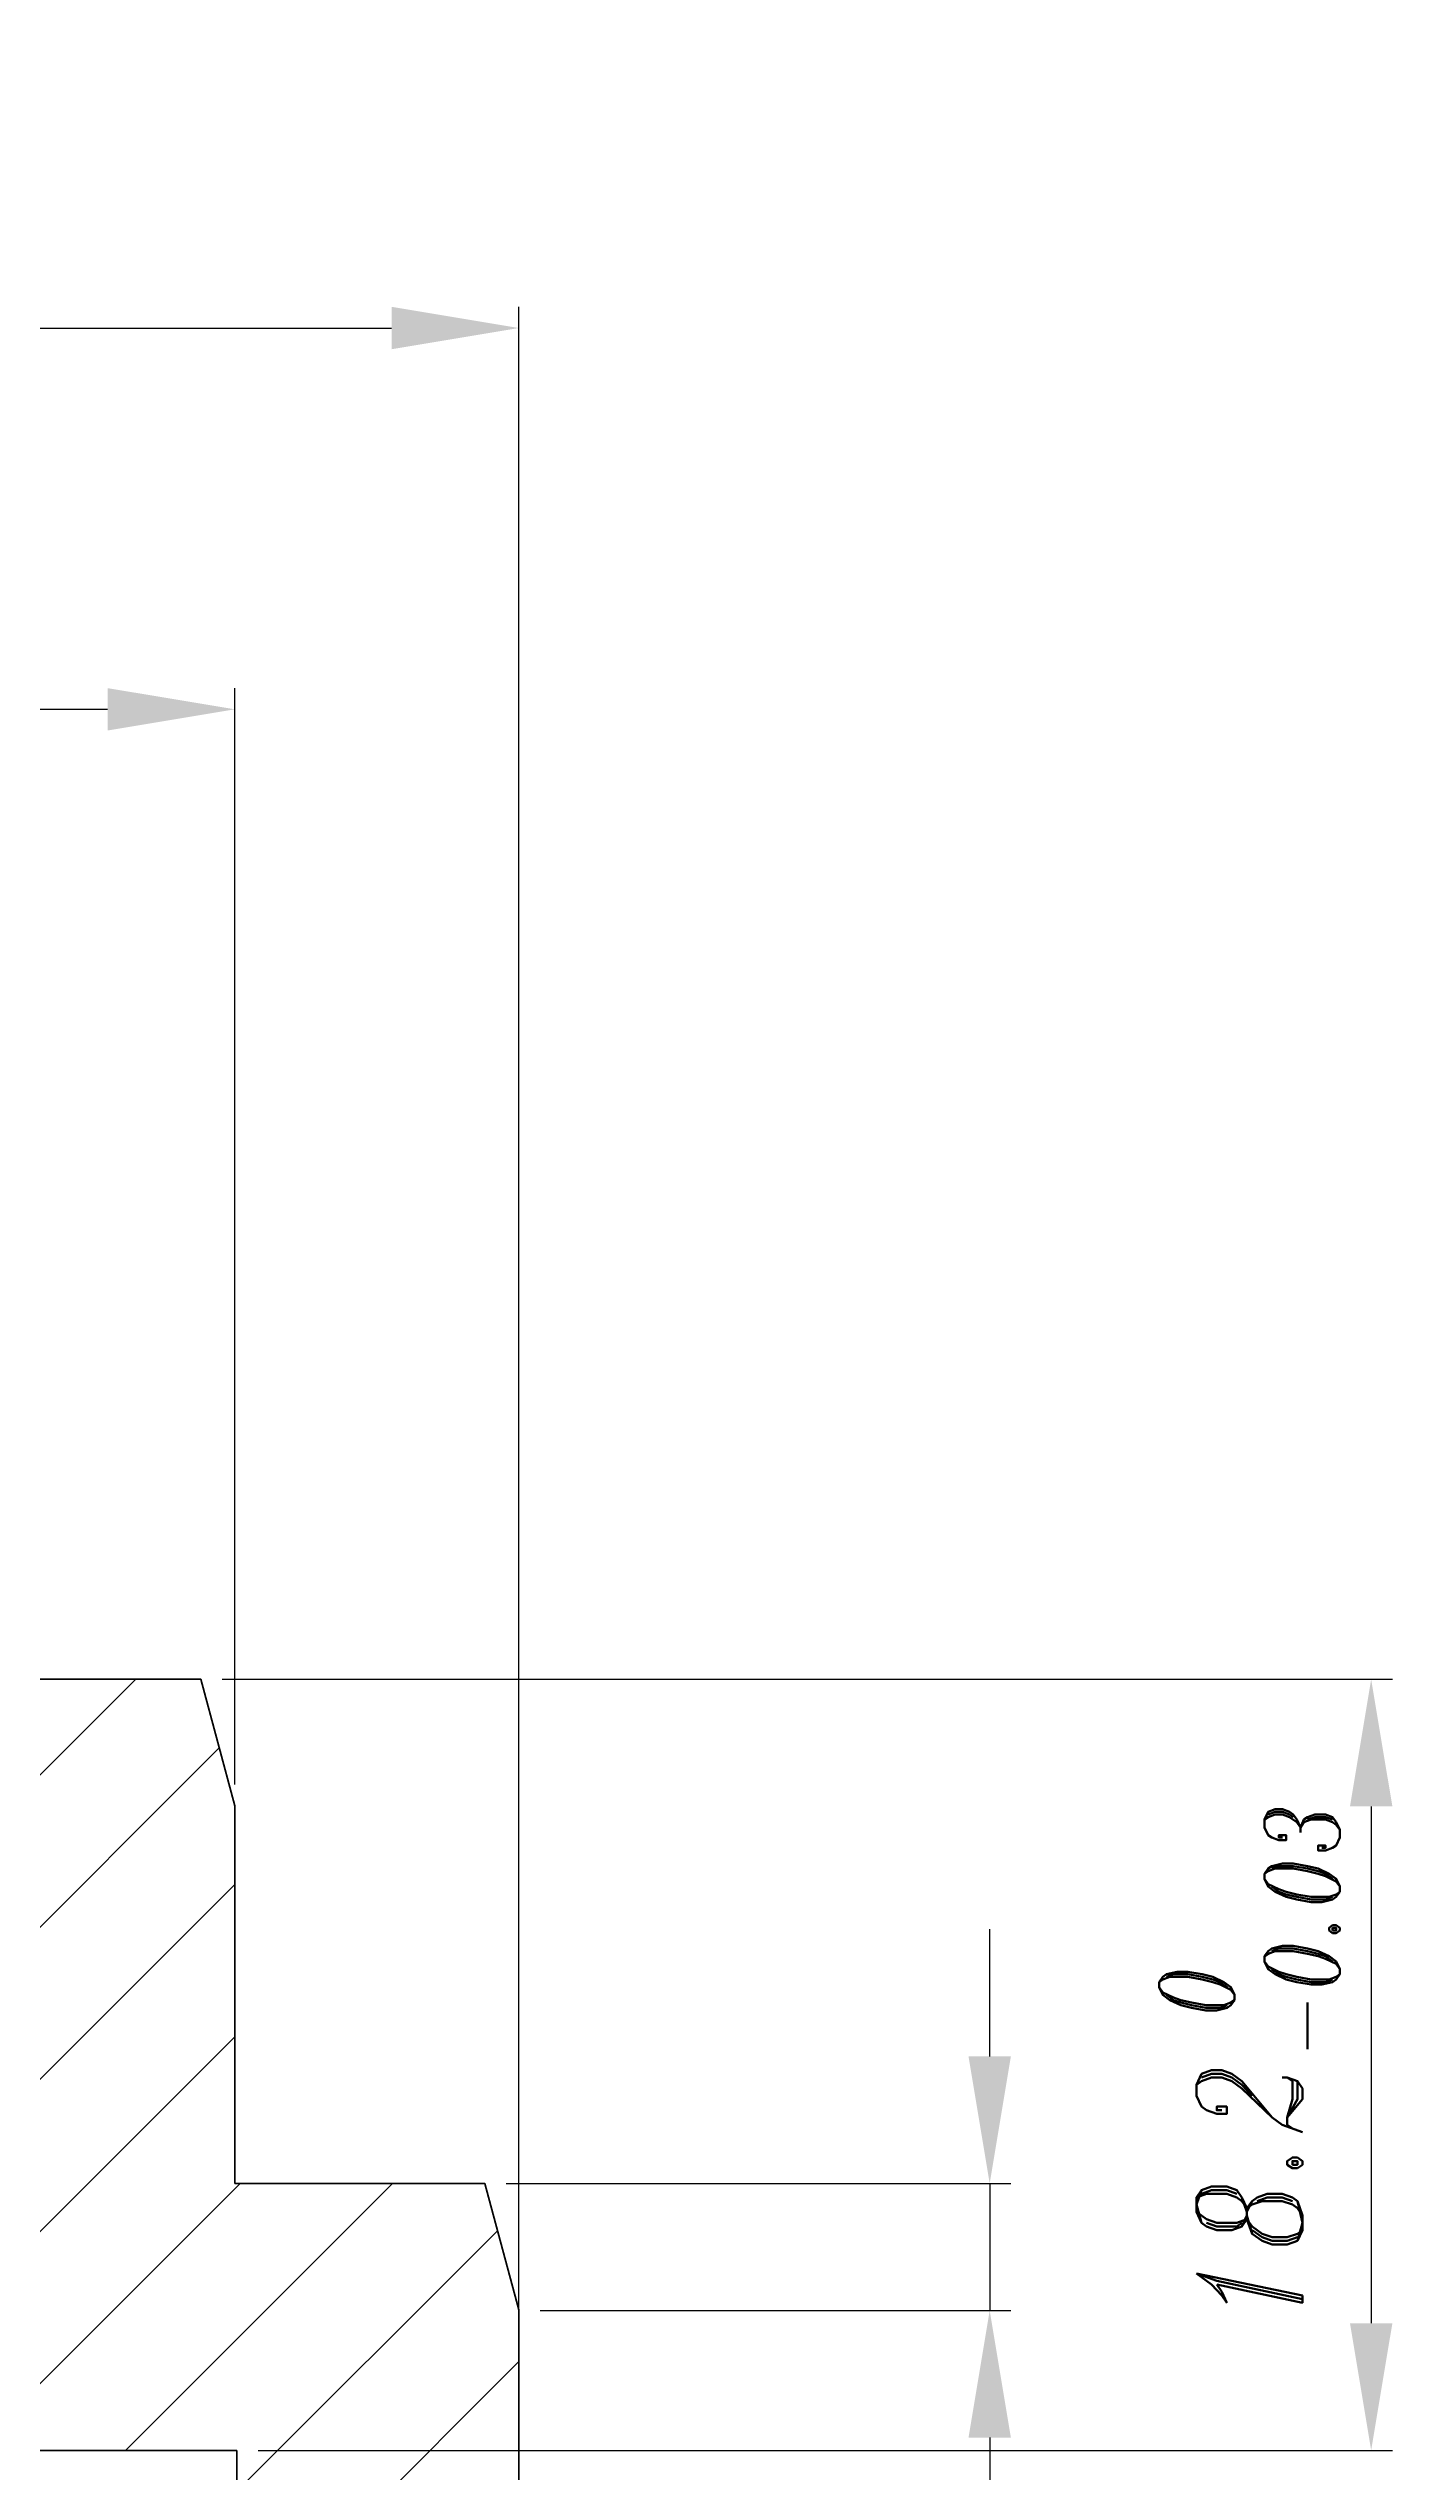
# Model space of a CAD drawing. Extents: x 678 to 975, y 7 to 427.
# Drawn here: x 845.4 to 877.5, y 190.7 to 247.8 of the extents above; entities that cross this region are included whole.
import ezdxf

# ---------------------------------------------------------------- set-up
doc = ezdxf.new("R2010")
doc.units = 0
doc.header["$LTSCALE"] = 0.2
doc.layers.get('0').update_dxf_attribs({"linetype": 'CONTINUOUS', "lineweight": 15})
doc.layers.get('DEFPOINTS').update_dxf_attribs({"linetype": 'CONTINUOUS'})
doc.layers.add('3', color=3, linetype='CONTINUOUS', lineweight=35)
doc.layers.add('8', color=252, linetype='CONTINUOUS', lineweight=15)
doc.styles.add('ITALICT', font='ITALICT.shx', dxfattribs={"width": 0.8, "height": 2.5})
doc.styles.get("Standard").update_dxf_attribs({"font": 'romans.shx'})
doc.dimstyles.get("Standard").update_dxf_attribs({"dimtxt": 0.18, "dimasz": 0.18, "dimexe": 0.18, "dimexo": 0.0625, "dimgap": 0.09, "dimtad": 0, "dimdec": 4, "dimdsep": 46, "dimtxsty": 'Standard', "dimcen": 0.09, "dimadec": 0, "dimazin": 2, "dimtfac": 1, "dimtdec": 4, "dimtofl": 0, "dimtmove": 0, "dimatfit": 3, "dimfxl": 1, "dimtolj": 1, "dimtzin": 0, "dimarcsym": 0})

# ---------------------------------------------------------------- blocks, each defined once
blk = doc.blocks.new('*D8')
at = {"color": 0, "linetype": 'ByBlock', "lineweight": -2, "transparency": 16777216}
for p, q in [((849.527, 209.355), (877.136, 209.355)), ((876.636, 206.355), (876.636, 194.155)), ((850.377, 191.155), (877.136, 191.155))]:
    blk.add_line(p, q, dxfattribs=at)
at = {"color": 0, "transparency": 16777216}
for points in [[(876.136, 206.355), (877.136, 206.355), (876.636, 209.355)], [(876.136, 194.155), (877.136, 194.155), (876.636, 191.155)]]:
    blk.add_solid(points, dxfattribs=at)
at = {"layer": 'DEFPOINTS', "color": 0, "transparency": 16777216}
for p in [(849.027, 209.355), (849.877, 191.155), (876.636, 191.155)]:
    blk.add_point(p, dxfattribs=at)
at = {"color": 0, "transparency": 16777216, "insert": (873.765, 200.255), "char_height": 2.5, "attachment_point": 5, "rotation": 90, "style": 'ITALICT'}
blk.add_mtext('\\A1;18.2{}{\\H0.71x;\\C3;\\S 0^ -0.03;}', dxfattribs=at)
blk = doc.blocks.new('*D14')
at = {"color": 0, "linetype": 'ByBlock', "lineweight": -2, "transparency": 16777216}
for p, q in [((797.927, 182.955), (797.927, 241.75)), ((856.527, 193.255), (856.527, 241.75)), ((800.927, 241.25), (853.527, 241.25))]:
    blk.add_line(p, q, dxfattribs=at)
at = {"color": 0, "transparency": 16777216}
for points in [[(800.927, 241.75), (800.927, 240.75), (797.927, 241.25)], [(853.527, 241.75), (853.527, 240.75), (856.527, 241.25)]]:
    blk.add_solid(points, dxfattribs=at)
at = {"layer": 'DEFPOINTS', "color": 0, "transparency": 16777216}
for p in [(856.527, 241.25), (856.527, 192.755), (797.927, 182.455)]:
    blk.add_point(p, dxfattribs=at)
at = {"color": 0, "transparency": 16777216, "insert": (827.227, 244.121), "char_height": 2.5, "attachment_point": 5, "style": 'ITALICT'}
blk.add_mtext('\\A1;%%C58.6{}{\\H0.71x;\\C3;\\S 0^ -0.2;}', dxfattribs=at)
blk = doc.blocks.new('*D13')
at = {"color": 0, "linetype": 'ByBlock', "lineweight": -2, "transparency": 16777216}
for p, q in [((804.627, 206.87), (804.627, 232.75)), ((807.627, 232.25), (846.827, 232.25)), ((849.827, 206.87), (849.827, 232.75))]:
    blk.add_line(p, q, dxfattribs=at)
at = {"color": 0, "transparency": 16777216}
for points in [[(807.627, 232.75), (807.627, 231.75), (804.627, 232.25)], [(846.827, 232.75), (846.827, 231.75), (849.827, 232.25)]]:
    blk.add_solid(points, dxfattribs=at)
at = {"layer": 'DEFPOINTS', "color": 0, "transparency": 16777216}
for p in [(849.827, 232.25), (804.627, 206.37), (849.827, 206.37)]:
    blk.add_point(p, dxfattribs=at)
at = {"color": 0, "transparency": 16777216, "insert": (827.227, 234.3), "char_height": 2.5, "attachment_point": 5, "style": 'ITALICT'}
blk.add_mtext('\\A1;%%C45.2{}{\\H0.71x;\\C3;%%p0.03}', dxfattribs=at)
blk = doc.blocks.new('*D17')
at = {"color": 0, "linetype": 'ByBlock', "lineweight": -2, "transparency": 16777216}
for p, q in [((867.636, 200.455), (867.636, 203.455)), ((856.227, 197.455), (868.136, 197.455)), ((867.636, 197.455), (867.636, 194.455)), ((857.031, 194.455), (868.136, 194.455)), ((867.636, 191.455), (867.636, 177.998))]:
    blk.add_line(p, q, dxfattribs=at)
at = {"color": 0, "transparency": 16777216}
for points in [[(867.136, 200.455), (868.136, 200.455), (867.636, 197.455)], [(867.136, 191.455), (868.136, 191.455), (867.636, 194.455)]]:
    blk.add_solid(points, dxfattribs=at)
at = {"layer": 'DEFPOINTS', "color": 0, "transparency": 16777216}
for p in [(855.727, 197.455), (867.636, 197.455), (856.531, 194.455)]:
    blk.add_point(p, dxfattribs=at)
at = {"color": 0, "transparency": 16777216, "insert": (864.931, 183.227), "char_height": 2.5, "attachment_point": 5, "rotation": 90, "style": 'ITALICT'}
blk.add_mtext('\\A1;3/15°', dxfattribs=at)

msp = doc.modelspace()

# ---------------------------------------------------------------- hatches: boundary and pattern name
at = {"layer": '8'}
h = msp.add_hatch(dxfattribs=at)
h.set_pattern_fill('ANSI31', color=256, scale=0.8)
h.set_pattern_definition([(45, (0, -16.7002), (-1.796051, 1.796051), [])])
edge = h.paths.add_edge_path()
edge.add_line((809.92493, 191.15519), (812.92715, 196.35519))
edge.add_line((812.92715, 196.35519), (812.92715, 207.85519))
edge.add_arc((811.42715, 207.85519), 1.5, 0, 90)
edge.add_line((811.42715, 209.35519), (805.42715, 209.35519))
edge.add_line((805.42715, 209.35519), (804.62715, 206.36955))
edge.add_line((804.62715, 206.36955), (804.62715, 197.45519))
edge.add_line((804.62715, 197.45519), (800.22715, 197.45519))
edge.add_line((800.22715, 197.45519), (800.22715, 182.45519))
edge.add_line((800.22715, 182.45519), (797.92715, 182.45519))
edge.add_line((797.92715, 182.45519), (797.92715, 160.55519))
edge.add_line((797.92715, 160.55519), (792.22715, 160.55519))
edge.add_line((792.22715, 160.55519), (792.22715, 151.45519))
edge.add_line((792.22715, 151.45519), (803.7733, 151.45519))
edge.add_line((803.7733, 151.45519), (804.57715, 154.45519))
edge.add_line((804.57715, 154.45519), (804.57715, 191.15519))
edge.add_line((804.57715, 191.15519), (809.92493, 191.15519))
edge = h.paths.add_edge_path()
edge.add_line((856.52715, 194.46955), (855.72715, 197.45519))
edge.add_line((855.72715, 197.45519), (849.82715, 197.45519))
edge.add_line((849.82715, 197.45519), (849.82715, 206.36955))
edge.add_line((849.82715, 206.36955), (849.02715, 209.35519))
edge.add_line((849.02715, 209.35519), (843.02715, 209.35519))
edge.add_arc((843.02715, 207.85519), 1.5, 90, 180)
edge.add_line((841.52715, 207.85519), (841.52715, 196.35519))
edge.add_line((841.52715, 196.35519), (844.52937, 191.15519))
edge.add_line((844.52937, 191.15519), (849.87715, 191.15519))
edge.add_line((849.87715, 191.15519), (849.87715, 154.44083))
edge.add_line((849.87715, 154.44083), (850.67715, 151.45519))
edge.add_line((850.67715, 151.45519), (862.22715, 151.45519))
edge.add_line((862.22715, 151.45519), (862.22715, 163.45519))
edge.add_line((862.22715, 163.45519), (856.52715, 163.45519))
edge.add_line((856.52715, 163.45519), (856.52715, 194.46955))

# ---------------------------------------------------------------- linework, layer by layer
at = {"layer": '3'}
for p, q in [((827.22715, 209.35519), (849.02715, 209.35519)), ((849.82715, 206.36955), (849.02715, 209.35519)), ((849.82715, 206.36955), (849.82715, 197.45519)), ((849.82715, 197.45519), (855.72715, 197.45519)), ((856.52715, 194.46955), (855.72715, 197.45519)), ((856.52715, 194.46955), (856.52715, 163.45519)), ((827.22715, 191.15519), (849.87715, 191.15519)), ((849.87715, 191.15519), (849.87715, 154.44083))]:
    msp.add_line(p, q, dxfattribs=at)

# ---------------------------------------------------------------- dimensions: what is measured, and where the dimension line sits
for base, p1, p2, text, override, picture, middle in [((856.52715, 241.24977), (797.92715, 182.45519), (856.52715, 192.75519), '<>{}{\\H0.71x;\\C3;\\S 0^ -0.2;}', {"dimasz": 3, "dimexe": 0.5, "dimexo": 0.5, "dimgap": 0.8, "dimtad": 1, "dimpost": '%%C<>', "dimtxsty": 'ITALICT', "dimtp": 0, "dimtm": 0.2, "dimtdec": 2, "dimtmove": 0, "dimfxl": 1.5, "dimtzin": 8, "dimarcsym": 1}, '*D14', (827.22715, 241.24977)), ((849.82715, 232.24977), (804.62715, 206.36955), (849.82715, 206.36955), '<>{}{\\H0.71x;\\C3;%%p0.03}', {"dimasz": 3, "dimexe": 0.5, "dimexo": 0.5, "dimgap": 0.8, "dimtad": 1, "dimpost": '%%C<>', "dimtxsty": 'ITALICT', "dimtp": 0.03, "dimtm": 0.03, "dimtdec": 2, "dimtmove": 0, "dimfxl": 1.5, "dimtzin": 8, "dimarcsym": 1}, '*D13', (827.22715, 232.24977))]:
    dim = msp.add_linear_dim(base=base, p1=p1, p2=p2, text=text, dimstyle='Standard', override=override)
    dim.commit()
    dim.dimension.update_dxf_attribs({"geometry": picture, "text_midpoint": middle, "dimtype": 160})
for base, p1, p2, text, override, picture, middle in [((876.63598, 191.15519), (849.02715, 209.35519), (849.87715, 191.15519), '<>{}{\\H0.71x;\\C3;\\S 0^ -0.03;}', {"dimasz": 3, "dimexe": 0.5, "dimexo": 0.5, "dimgap": 0.8, "dimtad": 1, "dimpost": '<>', "dimtxsty": 'ITALICT', "dimtm": 0.03, "dimtdec": 2, "dimtmove": 0, "dimfxl": 1.5, "dimtzin": 8, "dimarcsym": 1}, '*D8', (876.63598, 200.25519)), ((867.63598, 197.45519), (856.531, 194.45519), (855.72715, 197.45519), '<>/15°', {"dimasz": 3, "dimexe": 0.5, "dimexo": 0.5, "dimgap": 0.8, "dimtad": 1, "dimpost": '<>', "dimtxsty": 'ITALICT', "dimtm": 0.2, "dimtdec": 2, "dimtofl": 1, "dimtmove": 0, "dimfxl": 1.5, "dimtzin": 8, "dimarcsym": 1}, '*D17', (867.63598, 183.22662))]:
    dim = msp.add_linear_dim(base=base, p1=p1, p2=p2, angle=90, text=text, dimstyle='Standard', override=override)
    dim.commit()
    dim.dimension.update_dxf_attribs({"geometry": picture, "text_midpoint": middle, "dimtype": 160})

doc.saveas('drawing.dxf')
